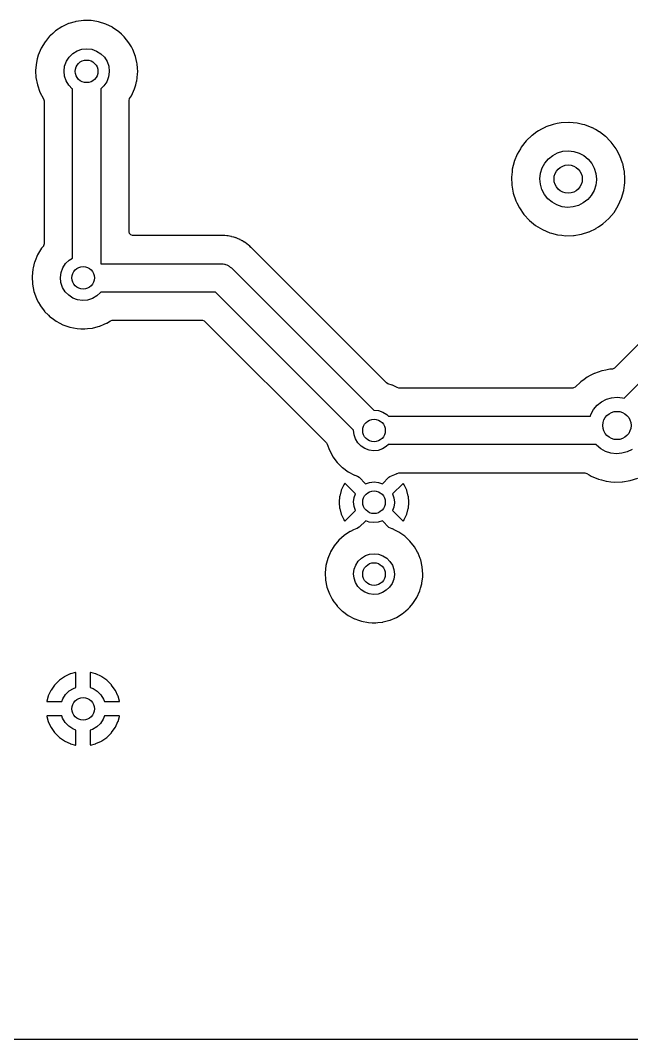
# Model space of a CAD drawing. Extents: x 1.63 to 4.81, y -6.15 to -3.83.
# Drawn here: x 2.408 to 3.259, y -6.148 to -4.729 of the extents above; entities that cross this region are included whole.
import ezdxf

# ---------------------------------------------------------------- set-up
doc = ezdxf.new("R2010")
doc.units = 0
doc.header["$MEASUREMENT"] = 0
doc.layers.add('BLACK', color=7, linetype='CONTINUOUS')

msp = doc.modelspace()

# ---------------------------------------------------------------- linework, layer by layer
at = {"layer": 'BLACK', "linetype": 'CONTINUOUS'}
for p, q in [((2.46538, -4.73793), (2.45688, -4.7435)), ((2.46554, -4.73783), (2.46538, -4.73793)), ((2.47289, -4.73444), (2.46554, -4.73783)), ((2.47494, -4.73349), (2.47289, -4.73444)), ((2.47511, -4.73342), (2.47494, -4.73349)), ((2.47494, -4.73349), (2.47494, -4.73349)), ((2.48381, -4.73088), (2.47511, -4.73342)), ((2.48504, -4.73052), (2.48381, -4.73088)), ((2.48522, -4.73047), (2.48504, -4.73052)), ((2.48504, -4.73052), (2.48504, -4.73052)), ((2.49566, -4.72905), (2.48522, -4.73047)), ((2.49584, -4.72905), (2.49566, -4.72905)), ((2.50093, -4.72912), (2.49584, -4.72905)), ((2.49584, -4.72905), (2.49584, -4.72905)), ((2.5062, -4.72919), (2.50093, -4.72912)), ((2.50638, -4.72922), (2.5062, -4.72919)), ((2.50888, -4.72962), (2.50638, -4.72922)), ((2.50638, -4.72922), (2.50638, -4.72922)), ((2.51659, -4.73088), (2.50888, -4.72962)), ((2.52663, -4.73409), (2.51659, -4.73088)), ((2.52679, -4.73417), (2.52663, -4.73409)), ((2.53591, -4.73867), (2.52679, -4.73417)), ((2.52679, -4.73417), (2.52679, -4.73417)), ((2.53608, -4.73875), (2.53591, -4.73867)), ((2.54473, -4.74476), (2.53608, -4.73875)), ((2.44851, -4.75104), (2.44253, -4.75824)), ((2.44887, -4.75062), (2.44851, -4.75104)), ((2.44956, -4.75), (2.44887, -4.75062)), ((2.4528, -4.74711), (2.44956, -4.75)), ((2.45673, -4.7436), (2.4528, -4.74711)), ((2.45688, -4.7435), (2.45673, -4.7436)), ((2.45688, -4.7435), (2.45688, -4.7435)), ((2.54839, -4.74819), (2.54473, -4.74476)), ((2.55241, -4.75198), (2.54839, -4.74819)), ((2.55893, -4.76025), (2.55241, -4.75198)), ((2.43666, -4.76773), (2.43259, -4.77744)), ((2.44213, -4.75872), (2.43666, -4.76773)), ((2.44253, -4.75824), (2.44213, -4.75872)), ((2.56222, -4.76599), (2.55893, -4.76025)), ((2.56373, -4.76864), (2.56222, -4.76599)), ((2.43254, -4.77762), (2.43123, -4.78281)), ((2.43259, -4.77744), (2.43254, -4.77762)), ((2.43254, -4.77762), (2.43254, -4.77762)), ((2.47179, -4.786), (2.47559, -4.78009)), ((2.47559, -4.78009), (2.48061, -4.77518)), ((2.48061, -4.77518), (2.48659, -4.7715)), ((2.48659, -4.7715), (2.49324, -4.76924)), ((2.49324, -4.76924), (2.50022, -4.7685)), ((2.50022, -4.7685), (2.50719, -4.76934)), ((2.50719, -4.76934), (2.51381, -4.77169)), ((2.51381, -4.77169), (2.51974, -4.77545)), ((2.51974, -4.77545), (2.52468, -4.78044)), ((2.52468, -4.78044), (2.5284, -4.78639)), ((2.56416, -4.7694), (2.56373, -4.76864)), ((2.56798, -4.77922), (2.56416, -4.7694)), ((2.56802, -4.7794), (2.56798, -4.77922)), ((2.56989, -4.78766), (2.56802, -4.7794)), ((2.43, -4.78766), (2.42894, -4.79814)), ((2.43123, -4.78281), (2.43, -4.78766)), ((2.46851, -4.79956), (2.46939, -4.79259)), ((2.46939, -4.79259), (2.47179, -4.786)), ((2.5284, -4.78639), (2.53071, -4.79302)), ((2.53071, -4.79302), (2.5315, -4.8)), ((2.5703, -4.78949), (2.56989, -4.78766)), ((2.57032, -4.78968), (2.5703, -4.78949)), ((2.57075, -4.79547), (2.57032, -4.78968)), ((2.57032, -4.78968), (2.57032, -4.78968)), ((2.57108, -4.8), (2.57075, -4.79547)), ((2.42894, -4.79814), (2.42895, -4.79832)), ((2.42895, -4.79832), (2.42895, -4.79832)), ((2.42895, -4.79832), (2.429, -4.79941)), ((2.429, -4.79941), (2.42945, -4.80866)), ((2.42945, -4.80866), (2.4315, -4.819)), ((2.46919, -4.80655), (2.46851, -4.79956)), ((2.47141, -4.81321), (2.46919, -4.80655)), ((2.53051, -4.80783), (2.52801, -4.8144)), ((2.53148, -4.80088), (2.53051, -4.80783)), ((2.5315, -4.8), (2.53148, -4.80088)), ((2.56966, -4.81417), (2.57037, -4.80861)), ((2.57037, -4.80861), (2.57097, -4.80384)), ((2.57097, -4.80384), (2.57099, -4.80372)), ((2.57097, -4.80384), (2.57097, -4.80384)), ((2.57099, -4.80372), (2.57108, -4.8)), ((2.4315, -4.819), (2.43506, -4.82891)), ((2.47505, -4.81922), (2.47141, -4.81321)), ((2.47992, -4.82427), (2.47505, -4.81922)), ((2.48031, -4.82452), (2.47992, -4.82427)), ((2.48031, -5.05993), (2.48031, -4.82452)), ((2.52413, -4.82025), (2.51969, -4.82448)), ((2.51969, -4.82448), (2.51969, -5.06791)), ((2.52801, -4.8144), (2.52413, -4.82025)), ((2.56247, -4.83392), (2.5668, -4.82431)), ((2.5668, -4.82431), (2.56839, -4.81867)), ((2.56839, -4.81867), (2.56961, -4.81435)), ((2.56961, -4.81435), (2.56966, -4.81417)), ((2.56961, -4.81435), (2.56961, -4.81435)), ((2.43506, -4.82891), (2.44005, -4.83819)), ((2.44005, -4.83819), (2.44015, -4.83833)), ((2.44015, -4.83833), (2.44093, -4.84099)), ((2.55907, -4.84066), (2.55986, -4.83797)), ((2.55986, -4.83797), (2.56247, -4.83392)), ((2.44093, -4.84099), (2.44093, -5.04006)), ((2.55907, -5.02356), (2.55907, -4.84066)), ((3.13315, -4.88053), (3.12902, -4.88267)), ((3.13876, -4.87761), (3.13315, -4.88053)), ((3.13892, -4.87753), (3.13876, -4.87761)), ((3.13876, -4.87761), (3.13876, -4.87761)), ((3.13908, -4.87747), (3.13892, -4.87753)), ((3.14927, -4.8739), (3.13908, -4.87747)), ((3.13908, -4.87747), (3.13908, -4.87747)), ((3.14944, -4.87384), (3.14927, -4.8739)), ((3.14961, -4.8738), (3.14944, -4.87384)), ((3.15495, -4.87274), (3.14961, -4.8738)), ((3.14961, -4.8738), (3.14961, -4.8738)), ((3.16038, -4.87166), (3.15495, -4.87274)), ((3.16055, -4.87165), (3.16038, -4.87166)), ((3.17134, -4.87106), (3.16055, -4.87165)), ((3.16055, -4.87165), (3.16055, -4.87165)), ((3.17152, -4.87105), (3.17134, -4.87106)), ((3.17134, -4.87106), (3.17134, -4.87106)), ((3.18263, -4.87201), (3.17152, -4.87105)), ((3.19036, -4.8738), (3.18263, -4.87201)), ((3.19332, -4.87449), (3.19036, -4.8738)), ((3.19349, -4.87453), (3.19332, -4.87449)), ((3.19332, -4.87449), (3.19332, -4.87449)), ((3.19366, -4.87459), (3.19349, -4.87453)), ((3.20373, -4.87849), (3.19366, -4.87459)), ((3.19366, -4.87459), (3.19366, -4.87459)), ((3.2039, -4.87855), (3.20373, -4.87849)), ((3.20373, -4.87849), (3.20373, -4.87849)), ((3.20405, -4.87864), (3.2039, -4.87855)), ((3.2083, -4.88102), (3.20405, -4.87864)), ((3.20405, -4.87864), (3.20405, -4.87864)), ((3.21363, -4.884), (3.2083, -4.88102)), ((3.11982, -4.88928), (3.11234, -4.89642)), ((3.11994, -4.88916), (3.11982, -4.88928)), ((3.11982, -4.88928), (3.11982, -4.88928)), ((3.12667, -4.88436), (3.11994, -4.88916)), ((3.12888, -4.88278), (3.12667, -4.88436)), ((3.12902, -4.88267), (3.12888, -4.88278)), ((3.12888, -4.88278), (3.12888, -4.88278)), ((3.21377, -4.88411), (3.21363, -4.884)), ((3.22235, -4.89066), (3.21377, -4.88411)), ((3.21377, -4.88411), (3.21377, -4.88411)), ((3.22249, -4.89077), (3.22235, -4.89066)), ((3.22235, -4.89066), (3.22235, -4.89066)), ((3.22262, -4.8909), (3.22249, -4.89077)), ((3.22849, -4.89686), (3.22262, -4.8909)), ((3.10376, -4.90769), (3.09945, -4.91511)), ((3.10497, -4.90562), (3.10376, -4.90769)), ((3.11187, -4.89686), (3.10497, -4.90562)), ((3.11234, -4.89642), (3.11187, -4.89686)), ((3.23032, -4.89872), (3.22849, -4.89686)), ((3.23694, -4.90769), (3.23032, -4.89872)), ((3.23703, -4.90784), (3.23694, -4.90769)), ((3.23812, -4.90987), (3.23703, -4.90784)), ((3.24224, -4.91751), (3.23812, -4.90987)), ((3.09937, -4.91526), (3.09518, -4.9256)), ((3.09945, -4.91511), (3.09937, -4.91526)), ((3.09945, -4.91511), (3.09945, -4.91511)), ((3.13779, -4.92776), (3.14273, -4.92187)), ((3.14273, -4.92187), (3.14872, -4.91706)), ((3.14872, -4.91706), (3.15553, -4.9135)), ((3.15553, -4.9135), (3.1629, -4.91133)), ((3.1629, -4.91133), (3.17055, -4.91063)), ((3.17055, -4.91063), (3.17819, -4.91143)), ((3.17819, -4.91143), (3.18553, -4.91371)), ((3.18553, -4.91371), (3.19229, -4.91736)), ((3.19229, -4.91736), (3.19821, -4.92226)), ((3.19821, -4.92226), (3.20307, -4.92821)), ((3.2461, -4.92797), (3.24224, -4.91751)), ((3.09247, -4.9366), (3.09213, -4.93997)), ((3.09249, -4.93642), (3.09247, -4.9366)), ((3.09247, -4.9366), (3.09247, -4.9366)), ((3.09253, -4.93625), (3.09249, -4.93642)), ((3.09514, -4.92577), (3.09253, -4.93625)), ((3.09518, -4.9256), (3.09514, -4.92577)), ((3.09514, -4.92577), (3.09514, -4.92577)), ((3.13177, -4.94181), (3.13409, -4.93449)), ((3.13409, -4.93449), (3.13779, -4.92776)), ((3.20307, -4.92821), (3.20668, -4.935)), ((3.20668, -4.935), (3.2089, -4.94235)), ((3.24614, -4.92814), (3.2461, -4.92797)), ((3.24832, -4.93829), (3.24614, -4.92814)), ((3.24614, -4.92814), (3.24614, -4.92814)), ((3.24845, -4.93887), (3.24832, -4.93829)), ((3.09213, -4.93997), (3.09135, -4.94752)), ((3.09135, -4.94752), (3.09136, -4.9477)), ((3.09136, -4.9477), (3.09177, -4.95824)), ((3.13091, -4.94945), (3.13177, -4.94181)), ((3.13155, -4.95711), (3.13091, -4.94945)), ((3.20963, -4.9511), (3.20867, -4.95872)), ((3.2089, -4.94235), (3.20965, -4.95)), ((3.20965, -4.95), (3.20963, -4.9511)), ((3.24924, -4.95), (3.24845, -4.93887)), ((3.24908, -4.95496), (3.24924, -4.95)), ((3.09177, -4.95824), (3.09179, -4.95866)), ((3.09179, -4.95866), (3.0938, -4.96964)), ((3.13367, -4.96449), (3.13155, -4.95711)), ((3.13718, -4.97133), (3.13367, -4.96449)), ((3.20624, -4.96601), (3.20245, -4.97269)), ((3.20867, -4.95872), (3.20624, -4.96601)), ((3.24457, -4.97675), (3.2476, -4.96601)), ((3.2476, -4.96601), (3.24858, -4.95866)), ((3.24858, -4.95866), (3.24906, -4.95508)), ((3.24906, -4.95508), (3.24908, -4.95496)), ((3.24906, -4.95508), (3.24906, -4.95508)), ((3.0938, -4.96964), (3.09733, -4.98022)), ((3.09733, -4.98022), (3.0974, -4.98037)), ((3.0974, -4.98037), (3.0974, -4.98037)), ((3.0974, -4.98037), (3.09878, -4.98313)), ((3.14196, -4.97735), (3.13718, -4.97133)), ((3.14781, -4.98233), (3.14196, -4.97735)), ((3.19743, -4.97851), (3.19137, -4.98324)), ((3.20245, -4.97269), (3.19743, -4.97851)), ((3.24006, -4.98695), (3.24457, -4.97675)), ((3.09878, -4.98313), (3.10231, -4.99019)), ((3.10231, -4.99019), (3.10865, -4.99937)), ((3.15451, -4.98608), (3.14781, -4.98233)), ((3.16182, -4.98845), (3.15451, -4.98608)), ((3.16945, -4.98936), (3.16182, -4.98845)), ((3.17711, -4.98877), (3.16945, -4.98936)), ((3.18451, -4.98671), (3.17711, -4.98877)), ((3.19137, -4.98324), (3.18451, -4.98671)), ((3.23416, -4.99641), (3.24006, -4.98695)), ((3.10865, -4.99937), (3.11622, -5.00756)), ((3.11622, -5.00756), (3.11636, -5.00767)), ((3.11636, -5.00767), (3.12474, -5.01449)), ((3.21867, -5.01239), (3.22698, -5.00495)), ((3.22698, -5.00495), (3.23416, -4.99641)), ((2.55952, -5.02562), (2.55907, -5.02356)), ((3.12474, -5.01449), (3.12474, -5.01449)), ((3.12474, -5.01449), (3.12487, -5.0146)), ((3.12487, -5.0146), (3.13443, -5.02035)), ((3.13443, -5.02035), (3.13459, -5.02042)), ((3.13459, -5.02042), (3.13459, -5.02042)), ((3.13459, -5.02042), (3.14454, -5.02464)), ((3.18888, -5.02673), (3.19918, -5.02347)), ((3.19918, -5.02347), (3.19934, -5.02342)), ((3.19918, -5.02347), (3.19918, -5.02347)), ((3.19934, -5.02342), (3.1995, -5.02334)), ((3.1995, -5.02334), (3.20924, -5.01866)), ((3.1995, -5.02334), (3.1995, -5.02334)), ((3.20924, -5.01866), (3.2094, -5.01859)), ((3.20924, -5.01866), (3.20924, -5.01866)), ((3.2094, -5.01859), (3.2123, -5.01665)), ((3.2123, -5.01665), (3.21853, -5.01249)), ((3.21853, -5.01249), (3.21867, -5.01239)), ((3.21853, -5.01249), (3.21853, -5.01249)), ((2.56135, -5.02774), (2.55952, -5.02562)), ((2.56404, -5.02852), (2.56135, -5.02774)), ((2.68382, -5.02852), (2.56404, -5.02852)), ((2.6844, -5.02849), (2.68382, -5.02852)), ((2.68443, -5.02849), (2.6844, -5.02849)), ((2.68553, -5.02836), (2.68443, -5.02849)), ((2.68894, -5.02852), (2.68553, -5.02836)), ((2.68917, -5.02852), (2.68894, -5.02852)), ((2.69078, -5.02852), (2.68917, -5.02852)), ((2.69199, -5.02865), (2.69078, -5.02852)), ((2.69228, -5.02868), (2.69199, -5.02865)), ((2.69523, -5.02881), (2.69228, -5.02868)), ((2.69543, -5.02886), (2.69523, -5.02881)), ((2.6967, -5.02913), (2.69543, -5.02886)), ((2.69543, -5.02886), (2.69543, -5.02886)), ((2.69721, -5.02921), (2.6967, -5.02913)), ((2.69871, -5.02937), (2.69721, -5.02921)), ((2.6989, -5.02943), (2.69871, -5.02937)), ((2.70156, -5.03016), (2.6989, -5.02943)), ((2.6989, -5.02943), (2.6989, -5.02943)), ((2.70184, -5.03023), (2.70156, -5.03016)), ((2.70424, -5.03074), (2.70184, -5.03023)), ((2.70473, -5.03085), (2.70424, -5.03074)), ((2.70613, -5.0314), (2.70473, -5.03085)), ((2.70662, -5.03157), (2.70613, -5.0314)), ((2.70787, -5.03191), (2.70662, -5.03157)), ((2.70807, -5.03197), (2.70787, -5.03191)), ((2.70787, -5.03191), (2.70787, -5.03191)), ((2.70917, -5.03248), (2.70807, -5.03197)), ((2.71075, -5.03321), (2.70917, -5.03248)), ((2.71102, -5.03333), (2.71075, -5.03321)), ((2.71358, -5.03434), (2.71102, -5.03333)), ((2.71377, -5.03441), (2.71358, -5.03434)), ((2.71358, -5.03434), (2.71358, -5.03434)), ((2.71506, -5.03518), (2.71377, -5.03441)), ((2.71552, -5.03543), (2.71506, -5.03518)), ((2.71669, -5.03597), (2.71552, -5.03543)), ((2.71688, -5.03606), (2.71669, -5.03597)), ((2.71669, -5.03597), (2.71669, -5.03597)), ((2.71705, -5.03617), (2.71688, -5.03606)), ((2.71932, -5.03772), (2.71705, -5.03617)), ((2.71957, -5.03788), (2.71932, -5.03772)), ((2.72211, -5.0394), (2.71957, -5.03788)), ((3.14454, -5.02464), (3.14454, -5.02464)), ((3.14454, -5.02464), (3.1447, -5.0247)), ((3.1447, -5.0247), (3.14713, -5.02535)), ((3.14713, -5.02535), (3.15531, -5.02752)), ((3.15531, -5.02752), (3.15531, -5.02752)), ((3.15531, -5.02752), (3.15548, -5.02756)), ((3.15548, -5.02756), (3.15565, -5.02758)), ((3.15565, -5.02758), (3.15565, -5.02758)), ((3.15565, -5.02758), (3.16128, -5.02825)), ((3.16128, -5.02825), (3.16656, -5.02887)), ((3.16656, -5.02887), (3.17771, -5.02861)), ((3.17771, -5.02861), (3.17841, -5.02849)), ((3.17841, -5.02849), (3.18854, -5.02681)), ((3.18854, -5.02681), (3.18871, -5.02678)), ((3.18854, -5.02681), (3.18854, -5.02681)), ((3.18871, -5.02678), (3.18888, -5.02673)), ((3.18888, -5.02673), (3.18888, -5.02673)), ((3.41346, -5.0343), (3.2346, -5.21316)), ((2.43721, -5.04632), (2.43174, -5.05533)), ((2.43941, -5.04368), (2.43721, -5.04632)), ((2.43978, -5.04323), (2.43941, -5.04368)), ((2.44014, -5.04274), (2.43978, -5.04323)), ((2.44093, -5.04006), (2.44014, -5.04274)), ((2.72288, -5.04006), (2.72211, -5.0394)), ((2.72325, -5.04037), (2.72288, -5.04006)), ((2.72366, -5.04069), (2.72325, -5.04037)), ((2.7249, -5.04153), (2.72366, -5.04069)), ((2.72505, -5.04167), (2.7249, -5.04153)), ((2.72704, -5.04357), (2.72505, -5.04167)), ((2.72726, -5.04377), (2.72704, -5.04357)), ((2.72755, -5.04402), (2.72726, -5.04377)), ((2.72763, -5.04408), (2.72755, -5.04402)), ((2.72755, -5.04402), (2.72755, -5.04402)), ((2.72876, -5.04521), (2.72763, -5.04408)), ((2.72884, -5.04529), (2.72876, -5.04521)), ((2.73168, -5.04801), (2.72884, -5.04529)), ((2.73193, -5.04824), (2.73168, -5.04801)), ((2.73205, -5.04841), (2.73193, -5.04824)), ((2.73213, -5.04852), (2.73205, -5.04841)), ((2.73205, -5.04841), (2.73205, -5.04841)), ((2.73259, -5.04905), (2.73213, -5.04852)), ((2.91742, -5.23387), (2.73259, -5.04905)), ((3.24825, -5.25521), (3.45196, -5.0515)), ((2.42762, -5.06522), (2.42553, -5.07346)), ((2.42767, -5.06504), (2.42762, -5.06522)), ((2.42762, -5.06522), (2.42762, -5.06522)), ((2.4282, -5.06378), (2.42767, -5.06504)), ((2.43167, -5.0555), (2.4282, -5.06378)), ((2.43174, -5.05533), (2.43167, -5.0555)), ((2.43167, -5.0555), (2.43167, -5.0555)), ((2.47067, -5.06769), (2.47569, -5.06278)), ((2.47569, -5.06278), (2.48031, -5.05993)), ((2.42507, -5.07525), (2.42402, -5.08574)), ((2.42553, -5.07346), (2.42507, -5.07525)), ((2.46359, -5.08716), (2.46447, -5.08019)), ((2.46447, -5.08019), (2.46687, -5.07359)), ((2.46687, -5.07359), (2.47067, -5.06769)), ((2.51969, -5.06791), (2.6876, -5.06791)), ((2.6876, -5.06791), (2.68784, -5.06791)), ((2.68784, -5.06791), (2.68982, -5.06822)), ((2.68982, -5.06822), (2.69183, -5.06837)), ((2.69183, -5.06837), (2.69257, -5.06865)), ((2.69257, -5.06865), (2.69335, -5.06877)), ((2.69335, -5.06877), (2.69517, -5.06963)), ((2.69517, -5.06963), (2.69705, -5.07033)), ((2.69705, -5.07033), (2.69769, -5.07081)), ((2.69769, -5.07081), (2.69841, -5.07115)), ((2.69841, -5.07115), (2.69991, -5.07247)), ((2.69991, -5.07247), (2.70152, -5.07368)), ((2.70152, -5.07368), (2.89956, -5.27172)), ((2.42402, -5.08574), (2.42452, -5.09626)), ((2.46427, -5.09415), (2.46359, -5.08716)), ((2.46649, -5.10081), (2.46427, -5.09415)), ((2.42452, -5.09626), (2.42658, -5.10659)), ((2.42658, -5.10659), (2.43014, -5.11651)), ((2.47012, -5.10682), (2.46649, -5.10081)), ((2.475, -5.11187), (2.47012, -5.10682)), ((2.51921, -5.10784), (2.51412, -5.11269)), ((2.51958, -5.10728), (2.51921, -5.10784)), ((2.67944, -5.10728), (2.51958, -5.10728)), ((2.87167, -5.29951), (2.67944, -5.10728)), ((2.43014, -5.11651), (2.43023, -5.11667)), ((2.43023, -5.11667), (2.43291, -5.12167)), ((2.43291, -5.12167), (2.43513, -5.12579)), ((2.48088, -5.11571), (2.475, -5.11187)), ((2.48746, -5.11816), (2.48088, -5.11571)), ((2.49442, -5.11909), (2.48746, -5.11816)), ((2.50141, -5.11845), (2.49442, -5.11909)), ((2.50809, -5.11628), (2.50141, -5.11845)), ((2.51412, -5.11269), (2.50809, -5.11628)), ((2.43513, -5.12579), (2.43524, -5.12594)), ((2.43524, -5.12594), (2.43524, -5.12594)), ((2.43524, -5.12594), (2.44126, -5.13401)), ((2.44126, -5.13401), (2.44143, -5.13423)), ((2.44143, -5.13423), (2.44156, -5.13436)), ((2.44156, -5.13436), (2.44156, -5.13436)), ((2.44156, -5.13436), (2.44685, -5.13961)), ((2.44685, -5.13961), (2.44891, -5.14165)), ((2.44891, -5.14165), (2.44906, -5.14176)), ((2.44906, -5.14176), (2.44906, -5.14176)), ((2.44906, -5.14176), (2.45376, -5.1452)), ((2.45376, -5.1452), (2.45741, -5.14788)), ((2.45741, -5.14788), (2.45757, -5.14797)), ((2.45757, -5.14797), (2.45757, -5.14797)), ((2.45757, -5.14797), (2.46267, -5.15065)), ((2.46267, -5.15065), (2.46673, -5.15279)), ((2.5243, -5.1522), (2.52773, -5.15072)), ((2.52773, -5.15072), (2.5279, -5.15065)), ((2.52773, -5.15072), (2.52773, -5.15072)), ((2.5279, -5.15065), (2.53313, -5.14742)), ((2.53313, -5.14742), (2.53574, -5.14667)), ((2.53574, -5.14667), (2.66107, -5.14667)), ((2.66107, -5.14667), (2.66376, -5.14746)), ((2.66376, -5.14746), (2.66458, -5.14813)), ((2.66458, -5.14813), (2.83372, -5.31727)), ((2.46673, -5.15279), (2.46691, -5.15285)), ((2.46691, -5.15285), (2.47651, -5.1562)), ((2.47651, -5.1562), (2.47651, -5.1562)), ((2.47651, -5.1562), (2.47668, -5.15626)), ((2.47668, -5.15626), (2.48703, -5.15823)), ((2.48703, -5.15823), (2.49203, -5.15842)), ((2.49203, -5.15842), (2.49738, -5.15863)), ((2.49738, -5.15863), (2.49738, -5.15863)), ((2.49738, -5.15863), (2.49756, -5.15864)), ((2.49756, -5.15864), (2.50134, -5.15823)), ((2.50134, -5.15823), (2.50785, -5.15751)), ((2.50785, -5.15751), (2.50803, -5.15749)), ((2.50785, -5.15751), (2.50785, -5.15751)), ((2.50803, -5.15749), (2.51258, -5.1563)), ((2.51258, -5.1563), (2.51804, -5.15486)), ((2.51804, -5.15486), (2.51822, -5.15481)), ((2.51822, -5.15481), (2.5243, -5.1522)), ((3.20667, -5.22072), (3.20107, -5.22364)), ((3.20683, -5.22064), (3.20667, -5.22072)), ((3.20667, -5.22072), (3.20667, -5.22072)), ((3.207, -5.22059), (3.20683, -5.22064)), ((3.21719, -5.21701), (3.207, -5.22059)), ((3.207, -5.22059), (3.207, -5.22059)), ((3.21735, -5.21695), (3.21719, -5.21701)), ((3.21753, -5.21691), (3.21735, -5.21695)), ((3.22286, -5.21585), (3.21753, -5.21691)), ((3.21753, -5.21691), (3.21753, -5.21691)), ((3.22829, -5.21477), (3.22286, -5.21585)), ((3.22847, -5.21476), (3.22829, -5.21477)), ((3.22992, -5.21468), (3.22847, -5.21476)), ((3.22847, -5.21476), (3.22847, -5.21476)), ((3.23136, -5.2146), (3.22992, -5.21468)), ((3.23214, -5.2145), (3.23136, -5.2146)), ((3.2346, -5.21316), (3.23214, -5.2145)), ((2.91941, -5.23509), (2.91742, -5.23387)), ((2.92545, -5.23702), (2.91941, -5.23509)), ((3.18773, -5.23239), (3.18022, -5.23955)), ((3.18786, -5.23227), (3.18773, -5.23239)), ((3.18773, -5.23239), (3.18773, -5.23239)), ((3.1924, -5.22902), (3.18786, -5.23227)), ((3.19679, -5.22589), (3.1924, -5.22902)), ((3.19693, -5.22578), (3.19679, -5.22589)), ((3.19679, -5.22589), (3.19679, -5.22589)), ((3.20107, -5.22364), (3.19693, -5.22578)), ((2.92561, -5.2371), (2.92545, -5.23702)), ((2.93233, -5.24041), (2.92561, -5.2371)), ((2.92561, -5.2371), (2.92561, -5.2371)), ((2.93452, -5.24093), (2.93233, -5.24041)), ((3.1768, -5.24093), (2.93452, -5.24093)), ((3.17774, -5.24084), (3.1768, -5.24093)), ((3.18022, -5.23955), (3.17774, -5.24084)), ((3.2057, -5.27087), (3.21064, -5.26498)), ((3.21064, -5.26498), (3.21663, -5.26017)), ((3.21663, -5.26017), (3.22344, -5.25661)), ((3.22344, -5.25661), (3.23081, -5.25444)), ((3.23081, -5.25444), (3.23846, -5.25374)), ((3.23846, -5.25374), (3.24611, -5.25454)), ((3.24611, -5.25454), (3.24825, -5.25521)), ((2.89956, -5.27172), (2.9002, -5.27165)), ((2.9002, -5.27165), (2.90647, -5.2724)), ((2.90647, -5.2724), (2.91243, -5.27452)), ((2.91243, -5.27452), (2.91776, -5.27791)), ((2.91776, -5.27791), (2.92015, -5.28031)), ((3.20114, -5.28031), (3.202, -5.2776)), ((3.202, -5.2776), (3.2057, -5.27087)), ((2.92015, -5.28031), (3.20114, -5.28031)), ((2.87166, -5.2996), (2.87167, -5.29951)), ((2.87227, -5.30589), (2.87166, -5.2996)), ((2.87427, -5.31189), (2.87227, -5.30589)), ((2.83372, -5.31727), (2.83488, -5.3191)), ((2.83488, -5.3191), (2.83795, -5.32763)), ((2.87754, -5.3173), (2.87427, -5.31189)), ((2.88193, -5.32184), (2.87754, -5.3173)), ((2.88722, -5.3253), (2.88193, -5.32184)), ((2.92018, -5.31969), (2.91714, -5.32258)), ((3.20926, -5.31969), (2.92018, -5.31969)), ((3.20987, -5.32046), (3.20926, -5.31969)), ((3.21572, -5.32544), (3.20987, -5.32046)), ((2.83795, -5.32763), (2.84271, -5.3365)), ((2.89314, -5.3275), (2.88722, -5.3253)), ((2.89941, -5.32834), (2.89314, -5.3275)), ((2.9057, -5.32777), (2.89941, -5.32834)), ((2.91171, -5.32581), (2.9057, -5.32777)), ((2.91714, -5.32258), (2.91171, -5.32581)), ((3.22243, -5.32919), (3.21572, -5.32544)), ((3.22973, -5.33156), (3.22243, -5.32919)), ((3.23736, -5.33247), (3.22973, -5.33156)), ((3.24503, -5.33188), (3.23736, -5.33247)), ((3.25243, -5.32982), (3.24503, -5.33188)), ((3.25928, -5.32635), (3.25243, -5.32982)), ((2.84271, -5.3365), (2.84282, -5.33664)), ((2.84282, -5.33664), (2.84282, -5.33664)), ((2.84282, -5.33664), (2.84863, -5.34442)), ((2.84863, -5.34442), (2.84863, -5.34442)), ((2.84863, -5.34442), (2.84874, -5.34456)), ((2.84874, -5.34456), (2.84887, -5.34469)), ((2.84887, -5.34469), (2.84887, -5.34469)), ((2.84887, -5.34469), (2.85575, -5.35152)), ((2.85575, -5.35152), (2.85589, -5.35165)), ((2.85589, -5.35165), (2.85603, -5.35176)), ((2.85603, -5.35176), (2.85603, -5.35176)), ((2.85603, -5.35176), (2.86386, -5.3575)), ((2.86386, -5.3575), (2.864, -5.3576)), ((2.864, -5.3576), (2.86417, -5.35769)), ((2.86417, -5.35769), (2.86417, -5.35769)), ((2.86417, -5.35769), (2.87275, -5.36221)), ((2.87275, -5.36221), (2.87275, -5.36221)), ((2.87275, -5.36221), (2.87291, -5.36229)), ((2.87291, -5.36229), (2.87309, -5.36235)), ((2.87309, -5.36235), (2.87309, -5.36235)), ((2.87309, -5.36235), (2.87725, -5.36381)), ((2.87725, -5.36381), (2.87913, -5.36498)), ((2.9206, -5.36526), (2.92214, -5.36421)), ((2.92214, -5.36421), (2.9312, -5.36032)), ((2.9312, -5.36032), (2.93136, -5.36025)), ((2.9312, -5.36032), (2.9312, -5.36032)), ((2.93136, -5.36025), (2.93152, -5.36015)), ((2.93152, -5.36015), (2.93207, -5.35982)), ((2.93152, -5.36015), (2.93152, -5.36015)), ((2.93207, -5.35982), (2.93468, -5.35907)), ((2.93468, -5.35907), (3.19367, -5.35907)), ((3.19367, -5.35907), (3.19623, -5.35979)), ((3.19623, -5.35979), (3.19953, -5.36177)), ((3.19953, -5.36177), (3.20234, -5.36347)), ((3.20234, -5.36347), (3.2025, -5.36353)), ((3.2025, -5.36353), (3.2025, -5.36353)), ((3.2025, -5.36353), (3.21245, -5.36775)), ((2.85788, -5.37593), (2.85449, -5.38321)), ((2.8581, -5.37556), (2.85788, -5.37593)), ((2.85903, -5.37422), (2.8581, -5.37556)), ((2.8595, -5.37386), (2.85903, -5.37422)), ((2.85997, -5.37411), (2.8595, -5.37386)), ((2.87425, -5.38839), (2.85997, -5.37411)), ((2.87913, -5.36498), (2.88835, -5.37421)), ((2.88835, -5.37421), (2.89391, -5.37231)), ((2.89391, -5.37231), (2.9002, -5.37165)), ((2.9002, -5.37165), (2.90647, -5.3724)), ((2.90647, -5.3724), (2.91162, -5.37424)), ((2.91162, -5.37424), (2.9206, -5.36526)), ((2.94001, -5.37414), (2.92578, -5.38836)), ((2.94053, -5.37386), (2.94001, -5.37414)), ((2.94095, -5.37419), (2.94053, -5.37386)), ((2.9419, -5.37556), (2.94095, -5.37419)), ((2.94212, -5.37593), (2.9419, -5.37556)), ((2.94551, -5.38321), (2.94212, -5.37593)), ((3.21245, -5.36775), (3.21245, -5.36775)), ((3.21245, -5.36775), (3.21261, -5.36781)), ((3.21261, -5.36781), (3.21655, -5.36886)), ((3.21655, -5.36886), (3.22322, -5.37063)), ((3.22322, -5.37063), (3.22322, -5.37063)), ((3.22322, -5.37063), (3.22339, -5.37067)), ((3.22339, -5.37067), (3.22357, -5.37069)), ((3.22357, -5.37069), (3.22357, -5.37069)), ((3.22357, -5.37069), (3.22976, -5.37143)), ((3.22976, -5.37143), (3.23447, -5.37198)), ((3.23447, -5.37198), (3.24562, -5.37172)), ((3.24562, -5.37172), (3.24579, -5.37169)), ((3.24579, -5.37169), (3.25645, -5.36992)), ((3.25645, -5.36992), (3.25662, -5.36989)), ((3.25645, -5.36992), (3.25645, -5.36992)), ((3.25662, -5.36989), (3.25679, -5.36984)), ((3.25679, -5.36984), (3.26709, -5.36658)), ((3.25679, -5.36984), (3.25679, -5.36984)), ((2.85219, -5.39179), (2.85149, -5.39978)), ((2.85226, -5.39136), (2.85219, -5.39179)), ((2.85434, -5.38361), (2.85226, -5.39136)), ((2.85449, -5.38321), (2.85434, -5.38361)), ((2.87245, -5.39333), (2.87425, -5.38839)), ((2.92578, -5.38836), (2.92764, -5.39372)), ((2.94566, -5.38361), (2.94551, -5.38321)), ((2.94774, -5.39136), (2.94566, -5.38361)), ((2.94781, -5.39179), (2.94774, -5.39136)), ((2.94851, -5.39978), (2.94781, -5.39179)), ((2.85149, -5.39978), (2.85149, -5.40022)), ((2.85149, -5.40022), (2.85219, -5.40821)), ((2.87166, -5.3996), (2.87245, -5.39333)), ((2.87227, -5.40589), (2.87166, -5.3996)), ((2.87419, -5.41167), (2.87227, -5.40589)), ((2.92834, -5.40079), (2.92746, -5.40705)), ((2.92764, -5.39372), (2.92835, -5.4)), ((2.92835, -5.4), (2.92834, -5.40079)), ((2.94781, -5.40821), (2.94851, -5.40022)), ((2.94851, -5.40022), (2.94851, -5.39978)), ((2.85219, -5.40821), (2.85226, -5.40864)), ((2.85226, -5.40864), (2.85434, -5.41639)), ((2.85434, -5.41639), (2.85449, -5.41679)), ((2.85449, -5.41679), (2.85788, -5.42407)), ((2.85999, -5.42586), (2.87419, -5.41167)), ((2.92746, -5.40705), (2.92573, -5.41159)), ((2.92573, -5.41159), (2.94003, -5.42589)), ((2.94212, -5.42407), (2.94551, -5.41679)), ((2.94551, -5.41679), (2.94566, -5.41639)), ((2.94566, -5.41639), (2.94774, -5.40864)), ((2.94774, -5.40864), (2.94781, -5.40821)), ((2.85788, -5.42407), (2.8581, -5.42444)), ((2.8581, -5.42444), (2.85905, -5.42581)), ((2.85905, -5.42581), (2.85947, -5.42614)), ((2.85947, -5.42614), (2.85999, -5.42586)), ((2.87931, -5.43484), (2.87719, -5.43609)), ((2.8884, -5.42574), (2.87931, -5.43484)), ((2.89314, -5.4275), (2.8884, -5.42574)), ((2.89941, -5.42834), (2.89314, -5.4275)), ((2.9057, -5.42777), (2.89941, -5.42834)), ((2.91168, -5.42582), (2.9057, -5.42777)), ((2.92082, -5.43496), (2.91168, -5.42582)), ((2.92281, -5.43618), (2.92082, -5.43496)), ((2.94003, -5.42589), (2.9405, -5.42614)), ((2.9405, -5.42614), (2.94097, -5.42578)), ((2.94097, -5.42578), (2.9419, -5.42444)), ((2.9419, -5.42444), (2.94212, -5.42407)), ((2.85865, -5.44611), (2.85114, -5.45281)), ((2.8588, -5.44601), (2.85865, -5.44611)), ((2.86691, -5.44069), (2.8588, -5.44601)), ((2.8588, -5.44601), (2.8588, -5.44601)), ((2.86692, -5.44069), (2.86691, -5.44069)), ((2.86707, -5.44059), (2.86692, -5.44069)), ((2.87164, -5.43848), (2.86707, -5.44059)), ((2.87604, -5.43645), (2.87164, -5.43848)), ((2.87621, -5.43638), (2.87604, -5.43645)), ((2.87604, -5.43645), (2.87604, -5.43645)), ((2.87639, -5.43632), (2.87621, -5.43638)), ((2.87719, -5.43609), (2.87639, -5.43632)), ((2.87639, -5.43632), (2.87639, -5.43632)), ((2.92527, -5.43696), (2.92281, -5.43618)), ((2.92545, -5.43702), (2.92527, -5.43696)), ((2.92527, -5.43696), (2.92527, -5.43696)), ((2.92561, -5.4371), (2.92545, -5.43702)), ((2.92987, -5.4392), (2.92561, -5.4371)), ((2.92561, -5.4371), (2.92561, -5.4371)), ((2.93448, -5.44147), (2.92987, -5.4392)), ((2.94275, -5.44721), (2.93448, -5.44147)), ((2.94288, -5.44734), (2.94275, -5.44721)), ((2.94995, -5.45398), (2.94288, -5.44734)), ((2.94288, -5.44734), (2.94288, -5.44734)), ((2.8447, -5.46056), (2.83948, -5.46916)), ((2.85114, -5.45281), (2.8447, -5.46056)), ((2.95008, -5.45411), (2.94995, -5.45398)), ((2.95631, -5.46202), (2.95008, -5.45411)), ((2.9564, -5.46218), (2.95631, -5.46202)), ((2.96049, -5.46933), (2.9564, -5.46218)), ((2.83888, -5.4706), (2.83558, -5.47845)), ((2.83941, -5.46933), (2.83888, -5.4706)), ((2.83948, -5.46916), (2.83941, -5.46933)), ((2.83941, -5.46933), (2.83941, -5.46933)), ((2.87803, -5.48208), (2.88255, -5.47766)), ((2.88255, -5.47766), (2.88793, -5.47435)), ((2.88793, -5.47435), (2.89391, -5.47231)), ((2.89391, -5.47231), (2.9002, -5.47165)), ((2.9002, -5.47165), (2.90647, -5.4724)), ((2.90647, -5.4724), (2.91243, -5.47452)), ((2.91243, -5.47452), (2.91776, -5.47791)), ((2.91776, -5.47791), (2.92221, -5.48239)), ((2.96131, -5.47076), (2.96049, -5.46933)), ((2.96138, -5.47093), (2.96131, -5.47076)), ((2.9643, -5.47845), (2.96138, -5.47093)), ((2.83311, -5.4882), (2.8321, -5.49822)), ((2.83558, -5.47845), (2.83311, -5.4882)), ((2.87245, -5.49333), (2.87461, -5.4874)), ((2.87461, -5.4874), (2.87803, -5.48208)), ((2.92221, -5.48239), (2.92556, -5.48775)), ((2.92556, -5.48775), (2.92764, -5.49372)), ((2.96496, -5.48014), (2.9643, -5.47845)), ((2.96718, -5.48996), (2.96496, -5.48014)), ((2.96793, -5.5), (2.96718, -5.48996)), ((2.8321, -5.49822), (2.83258, -5.50828)), ((2.87166, -5.4996), (2.87245, -5.49333)), ((2.87227, -5.50589), (2.87166, -5.4996)), ((2.87427, -5.51189), (2.87227, -5.50589)), ((2.92834, -5.50079), (2.92746, -5.50705)), ((2.92764, -5.49372), (2.92835, -5.5)), ((2.92835, -5.5), (2.92834, -5.50079)), ((2.96669, -5.51253), (2.96782, -5.50368)), ((2.96782, -5.50368), (2.96783, -5.50355)), ((2.96782, -5.50368), (2.96782, -5.50368)), ((2.96783, -5.50355), (2.96793, -5.5)), ((2.83258, -5.50828), (2.83454, -5.51815)), ((2.83454, -5.51815), (2.83795, -5.52763)), ((2.87754, -5.5173), (2.87427, -5.51189)), ((2.88193, -5.52184), (2.87754, -5.5173)), ((2.92171, -5.51822), (2.91714, -5.52258)), ((2.92521, -5.51296), (2.92171, -5.51822)), ((2.92746, -5.50705), (2.92521, -5.51296)), ((2.96383, -5.52323), (2.96479, -5.51982)), ((2.96479, -5.51982), (2.96651, -5.51372)), ((2.96651, -5.51372), (2.96656, -5.51354)), ((2.96651, -5.51372), (2.96651, -5.51372)), ((2.96656, -5.51354), (2.96669, -5.51253)), ((2.83795, -5.52763), (2.83878, -5.52918)), ((2.83878, -5.52918), (2.84181, -5.53481)), ((2.88722, -5.5253), (2.88193, -5.52184)), ((2.89314, -5.5275), (2.88722, -5.5253)), ((2.89941, -5.52834), (2.89314, -5.5275)), ((2.9057, -5.52777), (2.89941, -5.52834)), ((2.91171, -5.52581), (2.9057, -5.52777)), ((2.91714, -5.52258), (2.91171, -5.52581)), ((2.95676, -5.53697), (2.9596, -5.53257)), ((2.9596, -5.53257), (2.95969, -5.53241)), ((2.9596, -5.53257), (2.9596, -5.53257)), ((2.95969, -5.53241), (2.96383, -5.52323)), ((2.84181, -5.53481), (2.84271, -5.5365)), ((2.84271, -5.5365), (2.84282, -5.53664)), ((2.84282, -5.53664), (2.84282, -5.53664)), ((2.84282, -5.53664), (2.84863, -5.54442)), ((2.84863, -5.54442), (2.84863, -5.54442)), ((2.84863, -5.54442), (2.84874, -5.54456)), ((2.84874, -5.54456), (2.84887, -5.54469)), ((2.84887, -5.54469), (2.84887, -5.54469)), ((2.84887, -5.54469), (2.85399, -5.54977)), ((2.94121, -5.55387), (2.94747, -5.54857)), ((2.94747, -5.54857), (2.94761, -5.54845)), ((2.94747, -5.54857), (2.94747, -5.54857)), ((2.94761, -5.54845), (2.94984, -5.5459)), ((2.94984, -5.5459), (2.95413, -5.54102)), ((2.95413, -5.54102), (2.95425, -5.54088)), ((2.95413, -5.54102), (2.95413, -5.54102)), ((2.95425, -5.54088), (2.95676, -5.53697)), ((2.85399, -5.54977), (2.85589, -5.55165)), ((2.85589, -5.55165), (2.85603, -5.55176)), ((2.85603, -5.55176), (2.85603, -5.55176)), ((2.85603, -5.55176), (2.86386, -5.5575)), ((2.86386, -5.5575), (2.864, -5.5576)), ((2.864, -5.5576), (2.86417, -5.55769)), ((2.86417, -5.55769), (2.86417, -5.55769)), ((2.86417, -5.55769), (2.87275, -5.56221)), ((2.87275, -5.56221), (2.87275, -5.56221)), ((2.87275, -5.56221), (2.87291, -5.56229)), ((2.87291, -5.56229), (2.87309, -5.56235)), ((2.87309, -5.56235), (2.87309, -5.56235)), ((2.87309, -5.56235), (2.87824, -5.56415)), ((2.92253, -5.56405), (2.9312, -5.56032)), ((2.9312, -5.56032), (2.93136, -5.56025)), ((2.9312, -5.56032), (2.9312, -5.56032)), ((2.93136, -5.56025), (2.93633, -5.55718)), ((2.93633, -5.55718), (2.93977, -5.55505)), ((2.93977, -5.55505), (2.93993, -5.55495)), ((2.93977, -5.55505), (2.93977, -5.55505)), ((2.93993, -5.55495), (2.94121, -5.55387)), ((2.87824, -5.56415), (2.88242, -5.56561)), ((2.88242, -5.56561), (2.8826, -5.56565)), ((2.8826, -5.56565), (2.89213, -5.56746)), ((2.89213, -5.56746), (2.89213, -5.56746)), ((2.89213, -5.56746), (2.89231, -5.56749)), ((2.89231, -5.56749), (2.89734, -5.56769)), ((2.89734, -5.56769), (2.90219, -5.56788)), ((2.90219, -5.56788), (2.90219, -5.56788)), ((2.90219, -5.56788), (2.90237, -5.56788)), ((2.90237, -5.56788), (2.90544, -5.56755)), ((2.90544, -5.56755), (2.9122, -5.56681)), ((2.9122, -5.56681), (2.91238, -5.56679)), ((2.9122, -5.56681), (2.9122, -5.56681)), ((2.91238, -5.56679), (2.91266, -5.56671)), ((2.91266, -5.56671), (2.92194, -5.56427)), ((2.92194, -5.56427), (2.92211, -5.56423)), ((2.92194, -5.56427), (2.92194, -5.56427)), ((2.92211, -5.56423), (2.92253, -5.56405)), ((2.4617, -5.64815), (2.45563, -5.65422)), ((2.46203, -5.64788), (2.4617, -5.64815)), ((2.46905, -5.64296), (2.46203, -5.64788)), ((2.46943, -5.64274), (2.46905, -5.64296)), ((2.4772, -5.63911), (2.46943, -5.64274)), ((2.47761, -5.63897), (2.4772, -5.63911)), ((2.48459, -5.6371), (2.47761, -5.63897)), ((2.48492, -5.63715), (2.48459, -5.6371)), ((2.48508, -5.63768), (2.48492, -5.63715)), ((2.48508, -5.65794), (2.48508, -5.63768)), ((2.50521, -5.63716), (2.50508, -5.63748)), ((2.50508, -5.63748), (2.50508, -5.65793)), ((2.50577, -5.63715), (2.50521, -5.63716)), ((2.51255, -5.63897), (2.50577, -5.63715)), ((2.51295, -5.63911), (2.51255, -5.63897)), ((2.52073, -5.64274), (2.51295, -5.63911)), ((2.5211, -5.64296), (2.52073, -5.64274)), ((2.52813, -5.64788), (2.5211, -5.64296)), ((2.52846, -5.64815), (2.52813, -5.64788)), ((2.53452, -5.65422), (2.52846, -5.64815)), ((2.45022, -5.66195), (2.44659, -5.66972)), ((2.45044, -5.66157), (2.45022, -5.66195)), ((2.45536, -5.65455), (2.45044, -5.66157)), ((2.45563, -5.65422), (2.45536, -5.65455)), ((2.47569, -5.66278), (2.48167, -5.6591)), ((2.48167, -5.6591), (2.48508, -5.65794)), ((2.50508, -5.65793), (2.50889, -5.65929)), ((2.50889, -5.65929), (2.51481, -5.66305)), ((2.5348, -5.65455), (2.53452, -5.65422)), ((2.53972, -5.66157), (2.5348, -5.65455)), ((2.53994, -5.66195), (2.53972, -5.66157)), ((2.54356, -5.66972), (2.53994, -5.66195)), ((2.44645, -5.67013), (2.44463, -5.67691)), ((2.44659, -5.66972), (2.44645, -5.67013)), ((2.46541, -5.6776), (2.46687, -5.67359)), ((2.46687, -5.67359), (2.47067, -5.66769)), ((2.47067, -5.66769), (2.47569, -5.66278)), ((2.51481, -5.66305), (2.51976, -5.66803)), ((2.51976, -5.66803), (2.52348, -5.67399)), ((2.52348, -5.67399), (2.52474, -5.6776)), ((2.54371, -5.67013), (2.54356, -5.66972)), ((2.54558, -5.67711), (2.54371, -5.67013)), ((2.44463, -5.67691), (2.44464, -5.67746)), ((2.44464, -5.67746), (2.44496, -5.6776)), ((2.44496, -5.6776), (2.46541, -5.6776)), ((2.52474, -5.6776), (2.545, -5.6776)), ((2.545, -5.6776), (2.54553, -5.67744)), ((2.54553, -5.67744), (2.54558, -5.67711)), ((2.44463, -5.69775), (2.44458, -5.69809)), ((2.44458, -5.69809), (2.44645, -5.70507)), ((2.44516, -5.6976), (2.44463, -5.69775)), ((2.46542, -5.6976), (2.44516, -5.6976)), ((2.46649, -5.70081), (2.46542, -5.6976)), ((2.47012, -5.70682), (2.46649, -5.70081)), ((2.52309, -5.702), (2.51921, -5.70784)), ((2.52476, -5.6976), (2.52309, -5.702)), ((2.5452, -5.6976), (2.52476, -5.6976)), ((2.54371, -5.70507), (2.54553, -5.69829)), ((2.54551, -5.69773), (2.5452, -5.6976)), ((2.54553, -5.69829), (2.54551, -5.69773)), ((2.44645, -5.70507), (2.44659, -5.70547)), ((2.44659, -5.70547), (2.45022, -5.71325)), ((2.45022, -5.71325), (2.45044, -5.71362)), ((2.45044, -5.71362), (2.45536, -5.72065)), ((2.475, -5.71187), (2.47012, -5.70682)), ((2.48088, -5.71571), (2.475, -5.71187)), ((2.48508, -5.71727), (2.48088, -5.71571)), ((2.48508, -5.73772), (2.48508, -5.71727)), ((2.50809, -5.71628), (2.50508, -5.71726)), ((2.50508, -5.71726), (2.50508, -5.73752)), ((2.51412, -5.71269), (2.50809, -5.71628)), ((2.51921, -5.70784), (2.51412, -5.71269)), ((2.5348, -5.72065), (2.53972, -5.71362)), ((2.53972, -5.71362), (2.53994, -5.71325)), ((2.53994, -5.71325), (2.54356, -5.70547)), ((2.54356, -5.70547), (2.54371, -5.70507)), ((2.45536, -5.72065), (2.45563, -5.72098)), ((2.45563, -5.72098), (2.4617, -5.72704)), ((2.4617, -5.72704), (2.46203, -5.72732)), ((2.46203, -5.72732), (2.46905, -5.73224)), ((2.46905, -5.73224), (2.46943, -5.73246)), ((2.46943, -5.73246), (2.4772, -5.73608)), ((2.51295, -5.73608), (2.52073, -5.73246)), ((2.52073, -5.73246), (2.5211, -5.73224)), ((2.5211, -5.73224), (2.52813, -5.72732)), ((2.52813, -5.72732), (2.52846, -5.72704)), ((2.52846, -5.72704), (2.53452, -5.72098)), ((2.53452, -5.72098), (2.5348, -5.72065)), ((2.4772, -5.73608), (2.47761, -5.73623)), ((2.47761, -5.73623), (2.48439, -5.73805)), ((2.48439, -5.73805), (2.48494, -5.73803)), ((2.48494, -5.73803), (2.48508, -5.73772)), ((2.50508, -5.73752), (2.50524, -5.73805)), ((2.50524, -5.73805), (2.50557, -5.7381)), ((2.50557, -5.7381), (2.51255, -5.73623)), ((2.51255, -5.73623), (2.51295, -5.73608)), ((4.56314, -6.14821), (1.86427, -6.14821))]:
    msp.add_line(p, q, dxfattribs=at)
at = {"layer": 'BLACK'}
for centre, radius in [((2.5, -4.8), 0.01575), ((3.17028, -4.95), 0.01969), ((2.49508, -5.0876), 0.01575), ((3.23819, -5.29311), 0.01969), ((2.9, -5.3), 0.01575), ((2.9, -5.4), 0.01575), ((2.9, -5.5), 0.01575), ((2.49508, -5.6876), 0.01575)]:
    msp.add_circle(centre, radius, dxfattribs=at)

doc.saveas('drawing.dxf')
